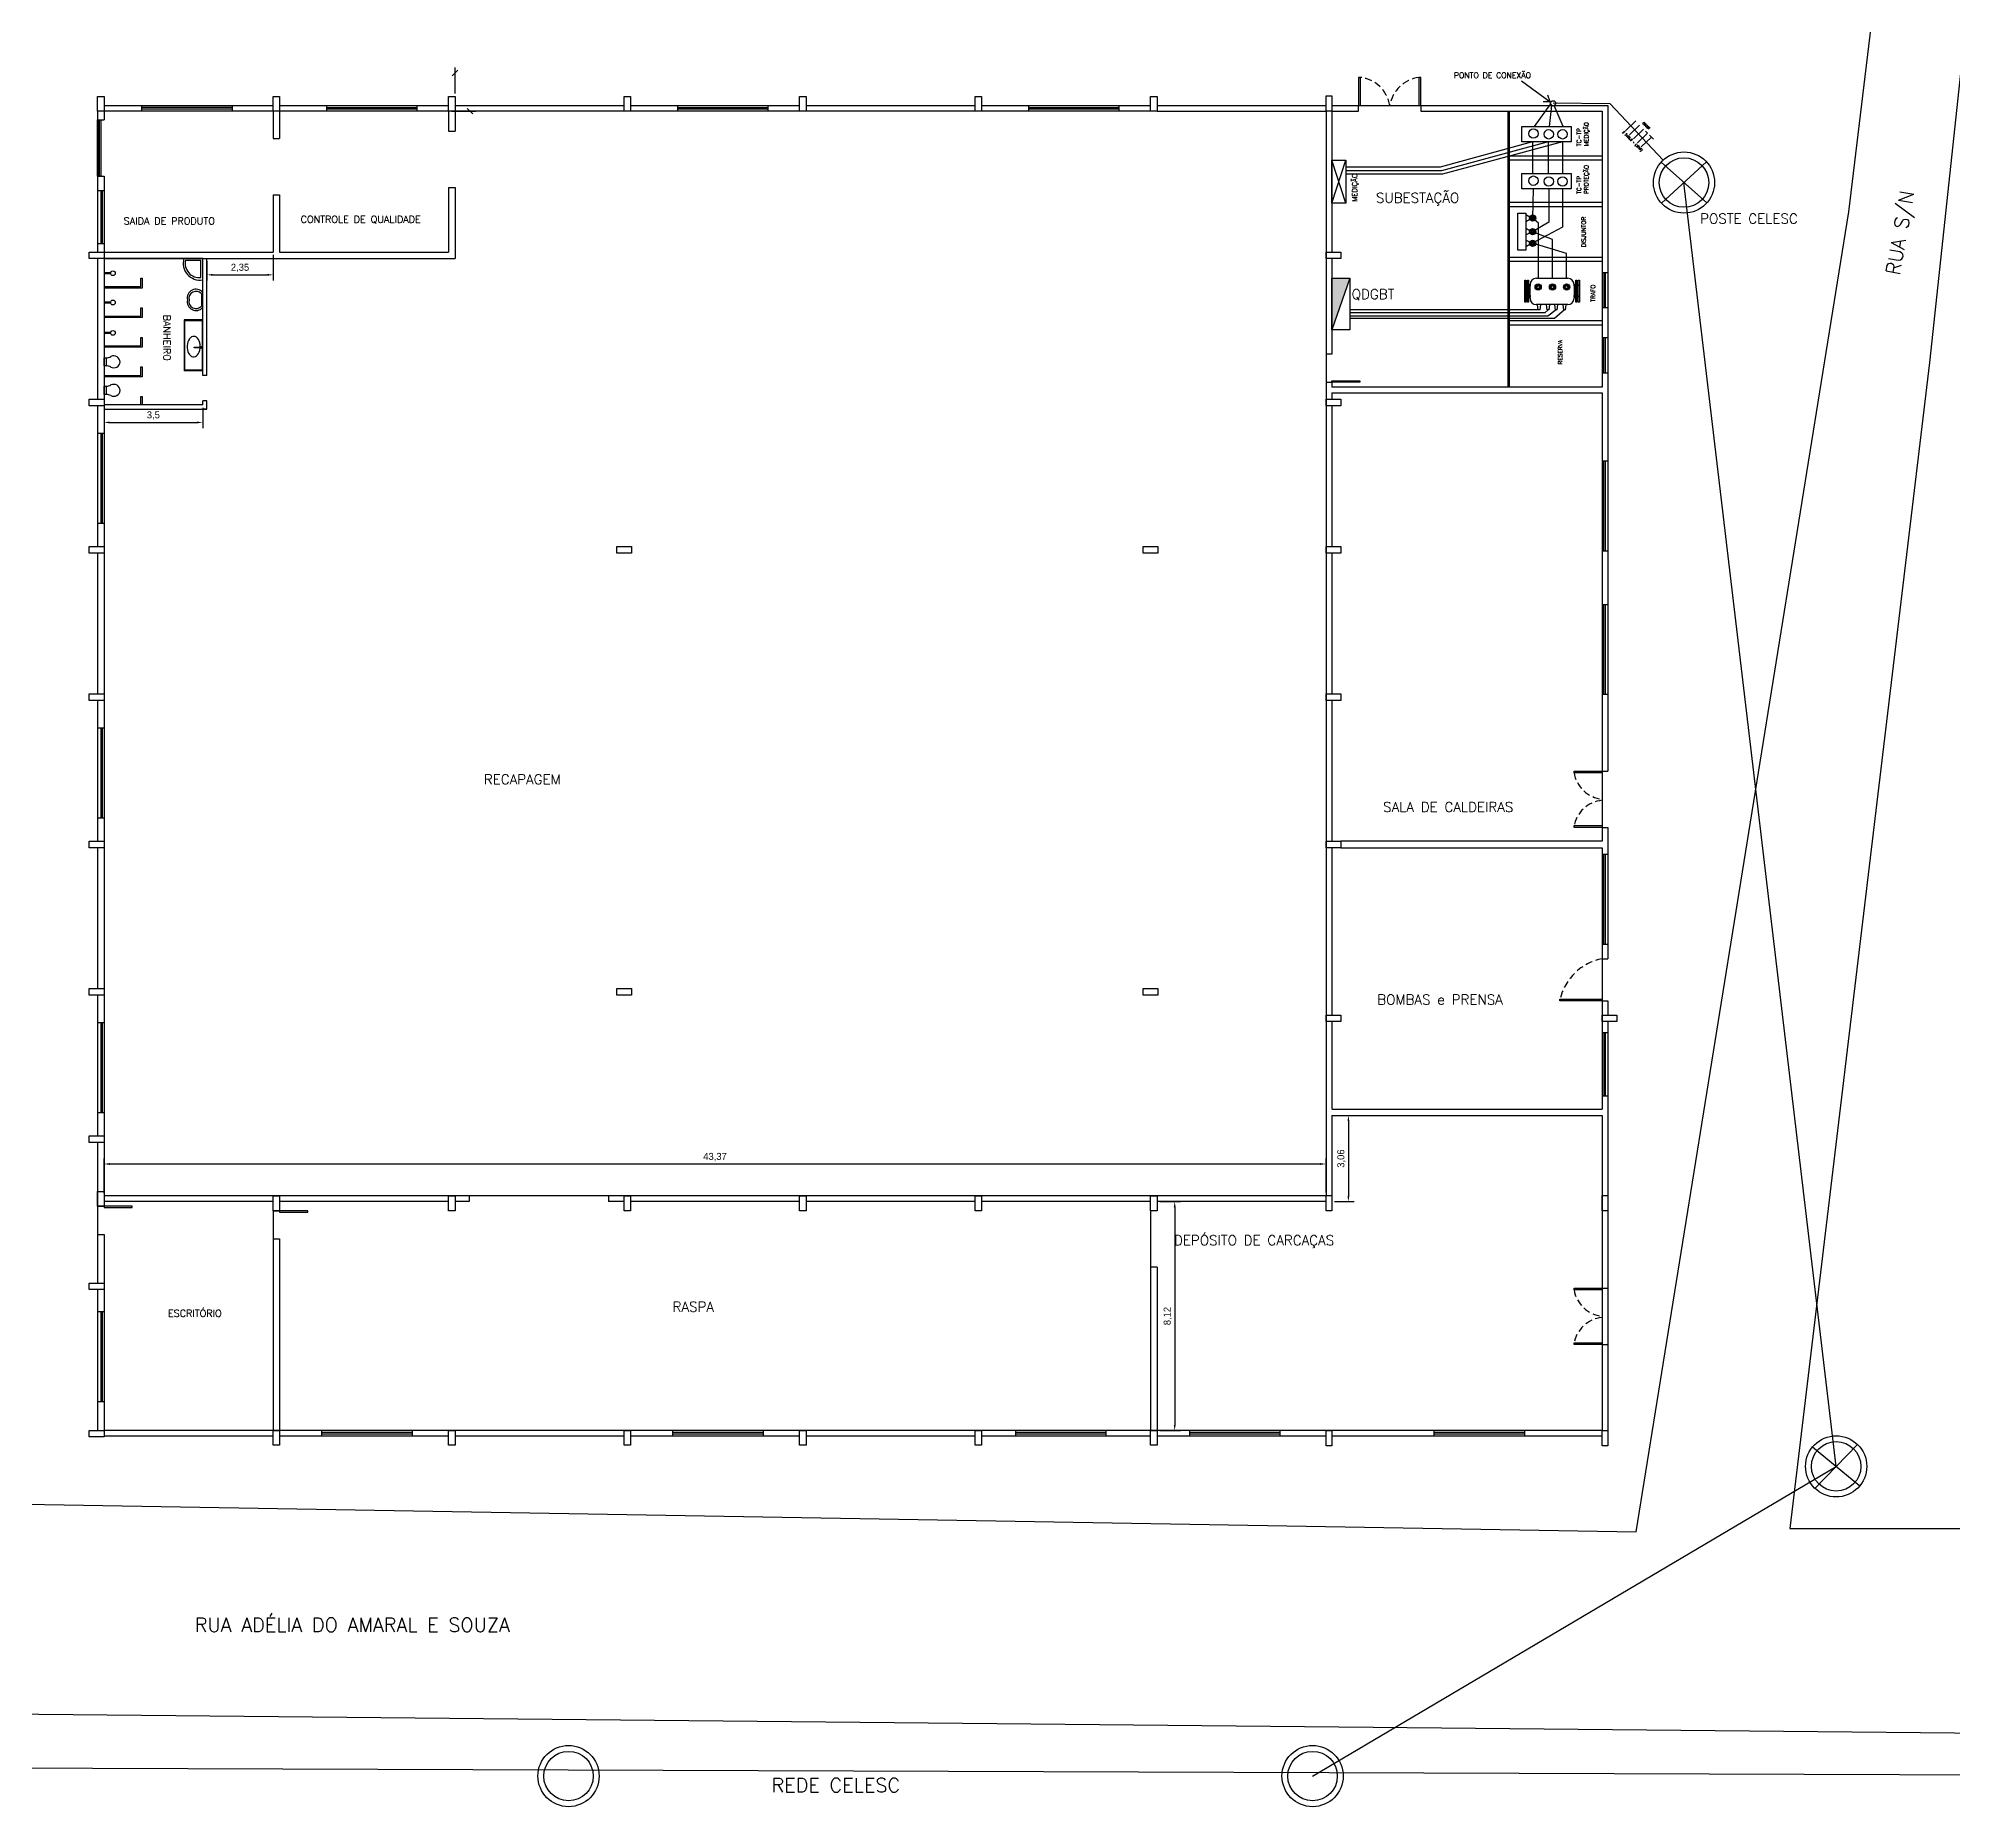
# Model space of a CAD drawing. Extents: x 196 to 641, y -49 to 322.
# Drawn here: x 269.6 to 337.6, y 218.6 to 281.4 of the extents above; entities that cross this region are included whole.
import ezdxf

# ---------------------------------------------------------------- set-up
doc = ezdxf.new("R2010")
doc.units = 0
doc.header["$MEASUREMENT"] = 0
doc.linetypes.add('DASHED2', pattern=[0.375, 0.25, -0.125])
for name, color, linetype in [('_ARQ', 5, 'Continuous'), ('_ARQ-TEXTO', 4, 'Continuous'), ('_COTAS', 4, 'Continuous'), ('_ELT-PONTO', 2, 'Continuous'), ('_ELT-PONTO-TEXTO', 4, 'Continuous'), ('_ELT_ELETRODUTOS', 6, 'Continuous'), ('ELET_FIAÇÃO', 1, 'Continuous')]:
    doc.layers.add(name, color=color, linetype=linetype)
doc.styles.add('textstyle3', font='romans')
doc.styles.add('textstyle4', font='arial.ttf')
doc.styles.add('textstyle6', font='Standard')
doc.dimstyles.new('QCADDimStyle', dxfattribs={"dimscale": 0, "dimtxt": 0.25, "dimasz": 0.2, "dimexe": 0.2, "dimexo": 0.1, "dimgap": 0.1, "dimtad": 1, "dimtxsty": 'Standard', "dimcen": 2.5, "dimadec": 1, "dimazin": 3, "dimtfac": 1, "dimtmove": 2, "dimatfit": 3, "dimarcsym": 0})

# ---------------------------------------------------------------- blocks, each defined once
blk = doc.blocks.new('_OBLIQUE')
at = {"color": 0, "linetype": 'ByBlock'}
blk.add_line((-0.5, -0.5), (0.5, 0.5), dxfattribs=at)
blk = doc.blocks.new('*D114')
at = {"layer": '_COTAS', "color": 0, "linetype": 'Continuous', "lineweight": -2, "transparency": 16777216}
for p, q in [((315.574, 243.144), (316.266, 243.144)), ((316.066, 242.944), (316.066, 240.287)), ((315.574, 240.087), (316.266, 240.087))]:
    blk.add_line(p, q, dxfattribs=at)
at = {"layer": '_COTAS', "color": 0, "linetype": 'Continuous', "transparency": 16777216}
for points in [[(316.033, 242.944), (316.099, 242.944), (316.066, 243.144)], [(316.033, 240.287), (316.099, 240.287), (316.066, 240.087)]]:
    blk.add_solid(points, dxfattribs=at)
at = {"layer": 'DEFPOINTS', "color": 0, "linetype": 'Continuous', "transparency": 16777216}
for p in [(315.474, 243.144), (315.474, 240.087), (316.066, 240.087)]:
    blk.add_point(p, dxfattribs=at)
at = {"layer": '_COTAS', "color": 0, "linetype": 'Continuous', "transparency": 16777216, "insert": (315.82, 241.615), "char_height": 0.25, "attachment_point": 5, "rotation": 90}
blk.add_mtext('3,06', dxfattribs=at)
blk = doc.blocks.new('*D115')
at = {"layer": '_COTAS', "color": 0, "linetype": 'Continuous', "lineweight": -2, "transparency": 16777216}
for p, q in [((309.374, 240.087), (310.101, 240.087)), ((309.901, 239.887), (309.901, 232.162)), ((309.374, 231.962), (310.101, 231.962))]:
    blk.add_line(p, q, dxfattribs=at)
at = {"layer": '_COTAS', "color": 0, "linetype": 'Continuous', "transparency": 16777216}
for points in [[(309.867, 239.887), (309.934, 239.887), (309.901, 240.087)], [(309.867, 232.162), (309.934, 232.162), (309.901, 231.962)]]:
    blk.add_solid(points, dxfattribs=at)
at = {"layer": 'DEFPOINTS', "color": 0, "linetype": 'Continuous', "transparency": 16777216}
for p in [(309.274, 240.087), (309.274, 231.962), (309.901, 231.962)]:
    blk.add_point(p, dxfattribs=at)
at = {"layer": '_COTAS', "color": 0, "linetype": 'Continuous', "transparency": 16777216, "insert": (309.655, 236.025), "char_height": 0.25, "attachment_point": 5, "rotation": 90}
blk.add_mtext('8,12', dxfattribs=at)
blk = doc.blocks.new('*D118')
at = {"layer": '_COTAS', "color": 0, "linetype": 'Continuous', "lineweight": -2, "transparency": 16777216}
for p, q in [((271.899, 240.387), (271.899, 241.623)), ((272.099, 241.423), (315.071, 241.423)), ((315.271, 240.41), (315.271, 241.623))]:
    blk.add_line(p, q, dxfattribs=at)
at = {"layer": '_COTAS', "color": 0, "linetype": 'Continuous', "transparency": 16777216}
for points in [[(272.099, 241.457), (272.099, 241.39), (271.899, 241.423)], [(315.071, 241.457), (315.071, 241.39), (315.271, 241.423)]]:
    blk.add_solid(points, dxfattribs=at)
at = {"layer": 'DEFPOINTS', "color": 0, "linetype": 'Continuous', "transparency": 16777216}
for p in [(315.271, 241.423), (271.899, 240.287), (315.271, 240.31)]:
    blk.add_point(p, dxfattribs=at)
at = {"layer": '_COTAS', "color": 0, "linetype": 'Continuous', "transparency": 16777216, "insert": (293.585, 241.669), "char_height": 0.25, "attachment_point": 5}
blk.add_mtext('43,37', dxfattribs=at)
blk = doc.blocks.new('*D122')
at = {"layer": '_COTAS', "color": 0, "linetype": 'Continuous', "lineweight": -2, "transparency": 16777216}
for p, q in [((271.899, 268.117), (271.899, 267.547)), ((275.399, 268.267), (275.399, 267.547)), ((272.099, 267.747), (275.199, 267.747))]:
    blk.add_line(p, q, dxfattribs=at)
at = {"layer": '_COTAS', "color": 0, "linetype": 'Continuous', "transparency": 16777216}
for points in [[(272.099, 267.78), (272.099, 267.713), (271.899, 267.747)], [(275.199, 267.78), (275.199, 267.713), (275.399, 267.747)]]:
    blk.add_solid(points, dxfattribs=at)
at = {"layer": 'DEFPOINTS', "color": 0, "linetype": 'Continuous', "transparency": 16777216}
for p in [(271.899, 268.217), (275.399, 268.367), (275.399, 267.747)]:
    blk.add_point(p, dxfattribs=at)
at = {"layer": '_COTAS', "color": 0, "linetype": 'Continuous', "transparency": 16777216, "insert": (273.649, 267.992), "char_height": 0.25, "attachment_point": 5}
blk.add_mtext('3,5', dxfattribs=at)
blk = doc.blocks.new('*D124')
at = {"layer": '_COTAS', "color": 0, "linetype": 'Continuous', "lineweight": -2, "transparency": 16777216}
for p, q in [((275.549, 273.467), (275.549, 272.786)), ((277.899, 273.696), (277.899, 272.786)), ((275.749, 272.986), (277.699, 272.986))]:
    blk.add_line(p, q, dxfattribs=at)
at = {"layer": '_COTAS', "color": 0, "linetype": 'Continuous', "transparency": 16777216}
for points in [[(275.749, 273.02), (275.749, 272.953), (275.549, 272.986)], [(277.699, 273.02), (277.699, 272.953), (277.899, 272.986)]]:
    blk.add_solid(points, dxfattribs=at)
at = {"layer": 'DEFPOINTS', "color": 0, "linetype": 'Continuous', "transparency": 16777216}
for p in [(275.549, 273.567), (277.899, 273.796), (277.899, 272.986)]:
    blk.add_point(p, dxfattribs=at)
at = {"layer": '_COTAS', "color": 0, "linetype": 'Continuous', "transparency": 16777216, "insert": (276.724, 273.232), "char_height": 0.25, "attachment_point": 5}
blk.add_mtext('2,35', dxfattribs=at)
blk = doc.blocks.new('FIACAO_LAMP_ELETRO_3FNT')
at = {"layer": 'ELET_FIAÇÃO', "color": 4, "linetype": 'Continuous'}
for p, q in [((0, -0.25), (0, 0.25)), ((0.2, -0.25), (0.2, 0.25)), ((0.4, -0.25), (0.4, 0.25)), ((0.6, 0.25), (0.5, 0.25)), ((0.6, 0.25), (0.6, -0.25)), ((0.7, 0.25), (0.9, 0.25)), ((0.8, 0.25), (0.8, -0.25))]:
    blk.add_line(p, q, dxfattribs=at)
at = {"layer": 'ELET_FIAÇÃO', "color": 4, "linetype": 'Continuous', "style": 'textstyle4'}
for tag, p in [('C', (0.224, 0.36)), ('B', (-0.043, -0.37))]:
    blk.add_attdef(tag, p, '', height=0.08, dxfattribs=at)

msp = doc.modelspace()

# ---------------------------------------------------------------- hatches: boundary and pattern name
at = {"layer": '_ARQ', "transparency": 33554687}
h = msp.add_hatch(dxfattribs=at)
h.set_pattern_fill('ANSI31', color=256, style=0, pattern_type=0)
h.set_pattern_definition([(45, (52.48076, 144.82692), (-0.08838835, 0.08838835), [])])
h.paths.add_polyline_path([(321.783, 278.796), (321.731, 278.796), (321.731, 268.996), (321.783, 268.996)], flags=0)
at = {"layer": '_ELT-PONTO', "linetype": 'Continuous', "transparency": 33554687}
h = msp.add_hatch(color=256, dxfattribs=at)
edge = h.paths.add_edge_path(flags=0)
edge.add_arc((322.606, 275.002), 0.111, 180, 360)
edge.add_arc((322.606, 275.002), 0.111, 0, 180)
edge = h.paths.add_edge_path(flags=0)
edge.add_arc((322.606, 275.002), 0.0492, 180, 360, ccw=False)
edge.add_arc((322.606, 275.002), 0.0492, 0, 180, ccw=False)
h = msp.add_hatch(color=256, dxfattribs=at)
edge = h.paths.add_edge_path(flags=0)
edge.add_arc((322.606, 274.518), 0.111, 180, 360)
edge.add_arc((322.606, 274.518), 0.111, 0, 180)
edge = h.paths.add_edge_path(flags=0)
edge.add_arc((322.606, 274.518), 0.0492, 180, 360, ccw=False)
edge.add_arc((322.606, 274.518), 0.0492, 0, 180, ccw=False)
h = msp.add_hatch(color=256, dxfattribs=at)
edge = h.paths.add_edge_path(flags=0)
edge.add_arc((322.606, 274.105), 0.111, 180, 360)
edge.add_arc((322.606, 274.105), 0.111, 0, 180)
edge = h.paths.add_edge_path(flags=0)
edge.add_arc((322.606, 274.105), 0.0492, 180, 360, ccw=False)
edge.add_arc((322.606, 274.105), 0.0492, 0, 180, ccw=False)
msp.add_hatch(color=256, dxfattribs=at).paths.add_polyline_path([(315.474, 271.029), (316.111, 272.869), (315.474, 272.869)], flags=0)
h = msp.add_hatch(color=256, dxfattribs=at)
edge = h.paths.add_edge_path(flags=0)
edge.add_arc((322.802, 272.553), 0.111, 0, 180)
edge.add_arc((322.802, 272.553), 0.111, 180, 360)
edge = h.paths.add_edge_path(flags=0)
edge.add_arc((322.802, 272.553), 0.0492, 0, 180, ccw=False)
edge.add_arc((322.802, 272.553), 0.0492, 180, 360, ccw=False)
h = msp.add_hatch(color=256, dxfattribs=at)
edge = h.paths.add_edge_path(flags=0)
edge.add_arc((323.309, 272.553), 0.111, 270, 450)
edge.add_arc((323.309, 272.553), 0.111, 90, 270)
edge = h.paths.add_edge_path(flags=0)
edge.add_arc((323.309, 272.553), 0.0492, -90, 90, ccw=False)
edge.add_arc((323.309, 272.553), 0.0492, 90, 270, ccw=False)
h = msp.add_hatch(color=256, dxfattribs=at)
edge = h.paths.add_edge_path(flags=0)
edge.add_arc((323.811, 272.553), 0.111, 0, 180)
edge.add_arc((323.811, 272.553), 0.111, 180, 360)
edge = h.paths.add_edge_path(flags=0)
edge.add_arc((323.811, 272.553), 0.0492, 0, 180, ccw=False)
edge.add_arc((323.811, 272.553), 0.0492, 180, 360, ccw=False)

# ---------------------------------------------------------------- linework, layer by layer
at = {"layer": '_ARQ', "linetype": 'Continuous'}
for p, q in [((284.357, 279.42), (284.357, 280.349)), ((309.045, 278.796), (271.899, 278.796)), ((271.899, 278.796), (271.899, 278.49)), ((277.899, 278.796), (277.899, 277.823)), ((278.128, 278.796), (278.128, 277.823)), ((284.128, 278.796), (284.128, 278.09)), ((284.228, 278.796), (285.091, 278.796)), ((284.357, 278.796), (284.357, 278.09)), ((316.429, 278.994), (318.639, 278.994)), ((316.429, 278.796), (316.429, 278.994)), ((318.639, 278.994), (318.639, 278.796)), ((271.67, 278.49), (271.899, 278.49)), ((271.709, 276.49), (271.709, 278.49)), ((271.735, 276.49), (271.735, 278.49)), ((284.128, 278.09), (284.357, 278.09)), ((277.899, 277.823), (278.128, 277.823)), ((271.67, 276.49), (271.899, 276.49)), ((271.899, 276.49), (271.899, 239.926)), ((284.128, 276.09), (284.128, 273.796)), ((284.128, 276.09), (284.357, 276.09)), ((284.357, 276.09), (284.357, 273.567)), ((277.899, 275.823), (277.899, 273.796)), ((277.899, 275.823), (278.128, 275.823)), ((278.128, 275.823), (278.128, 273.796)), ((271.899, 273.796), (277.899, 273.796)), ((271.899, 273.567), (284.357, 273.567)), ((274.787, 273.51), (275.339, 273.51)), ((275.339, 272.888), (275.339, 273.51)), ((275.549, 273.467), (275.549, 272.874)), ((278.128, 273.796), (284.128, 273.796)), ((315.474, 273.567), (315.474, 270.175)), ((275.354, 272.313), (275.354, 271.875)), ((275.099, 270.421), (275.296, 270.421)), ((275.099, 270.399), (275.099, 270.421)), ((275.295, 270.399), (275.099, 270.399)), ((275.31, 270.409), (275.294, 270.409)), ((275.31, 270.408), (275.294, 270.408)), ((275.31, 270.407), (275.294, 270.407)), ((275.304, 270.433), (275.315, 270.422)), ((275.304, 270.383), (275.315, 270.395)), ((275.305, 270.434), (275.316, 270.422)), ((275.305, 270.382), (275.316, 270.394)), ((275.306, 270.435), (275.317, 270.423)), ((275.306, 270.381), (275.317, 270.393)), ((275.329, 270.429), (275.329, 270.444)), ((275.329, 270.372), (275.329, 270.387)), ((275.33, 270.429), (275.33, 270.444)), ((275.33, 270.372), (275.33, 270.387)), ((275.332, 270.429), (275.332, 270.444)), ((275.332, 270.372), (275.332, 270.387)), ((275.344, 270.423), (275.355, 270.434)), ((275.344, 270.393), (275.355, 270.381)), ((275.345, 270.422), (275.356, 270.433)), ((275.345, 270.393), (275.356, 270.382)), ((275.346, 270.421), (275.357, 270.433)), ((275.346, 270.395), (275.357, 270.383)), ((275.351, 270.409), (275.367, 270.409)), ((275.351, 270.408), (275.367, 270.408)), ((275.351, 270.407), (275.367, 270.407)), ((315.474, 270.175), (315.274, 270.175)), ((275.399, 268.367), (275.399, 268.509)), ((275.549, 268.217), (275.549, 268.509)), ((325.074, 255.373), (325.074, 253.373)), ((325.074, 252.65), (325.074, 248.709)), ((325.074, 248.709), (325.074, 247.269)), ((325.074, 248.709), (325.274, 248.709)), ((325.074, 247.209), (325.274, 247.209)), ((315.474, 246.48), (315.474, 243.395)), ((315.474, 243.144), (315.474, 240.31)), ((284.856, 240.287), (284.856, 240.087)), ((289.809, 240.287), (289.809, 240.087)), ((271.67, 239.926), (271.899, 239.926)), ((277.899, 239.762), (277.899, 231.962)), ((277.899, 239.762), (278.128, 239.762)), ((309.045, 239.762), (309.045, 231.962)), ((271.67, 238.926), (271.899, 238.926)), ((271.899, 238.926), (271.899, 231.962)), ((277.899, 238.762), (278.128, 238.762)), ((278.128, 238.762), (278.128, 231.962)), ((309.274, 237.762), (309.045, 237.762)), ((309.274, 237.762), (309.274, 231.962)), ((325.074, 236.988), (325.074, 235.048))]:
    msp.add_line(p, q, dxfattribs=at)
at = {"layer": '_ARQ'}
for p, q in [((271.67, 278.796), (271.67, 273.796)), ((271.899, 278.996), (277.899, 278.996)), ((273.242, 278.796), (273.242, 278.999)), ((273.242, 278.934), (276.439, 278.934)), ((273.242, 278.88), (276.439, 278.88)), ((276.442, 278.999), (276.442, 278.796)), ((278.128, 278.996), (284.128, 278.996)), ((279.801, 278.793), (279.801, 278.996)), ((279.801, 278.931), (282.998, 278.931)), ((279.801, 278.878), (282.998, 278.878)), ((283.001, 278.996), (283.001, 278.793)), ((284.357, 278.996), (290.357, 278.996)), ((290.586, 278.996), (296.586, 278.996)), ((292.259, 278.793), (292.259, 278.996)), ((292.259, 278.931), (295.457, 278.931)), ((292.259, 278.878), (295.457, 278.878)), ((295.459, 278.996), (295.459, 278.793)), ((296.816, 278.996), (302.816, 278.996)), ((303.045, 278.996), (309.045, 278.996)), ((304.718, 278.793), (304.718, 278.996)), ((304.718, 278.931), (307.915, 278.931)), ((304.718, 278.878), (307.915, 278.878)), ((307.918, 278.996), (307.918, 278.793)), ((309.274, 278.996), (315.271, 278.996)), ((309.274, 278.796), (315.274, 278.796)), ((315.274, 278.796), (315.274, 240.31)), ((315.474, 278.996), (325.274, 278.996)), ((315.474, 278.796), (315.474, 273.796)), ((315.474, 278.796), (316.429, 278.796)), ((318.639, 278.796), (325.074, 278.796)), ((321.731, 268.996), (321.731, 278.796)), ((321.783, 268.996), (321.783, 278.796)), ((325.074, 278.796), (325.074, 268.996)), ((325.274, 278.996), (325.274, 255.373)), ((321.783, 277.216), (325.074, 277.216)), ((321.783, 277.066), (325.074, 277.066)), ((327.166, 276.984), (328.788, 275.539)), ((328.776, 276.998), (327.178, 275.526)), ((333.379, 230.689), (327.977, 276.262)), ((271.696, 275.982), (271.899, 275.982)), ((271.781, 275.982), (271.781, 274.091)), ((271.834, 275.982), (271.834, 274.091)), ((321.783, 275.566), (325.074, 275.566)), ((321.783, 275.416), (325.074, 275.416)), ((271.899, 274.089), (271.696, 274.089)), ((271.67, 273.567), (271.67, 268.567)), ((271.899, 273.567), (271.899, 265.217)), ((275.399, 273.567), (271.899, 273.567)), ((275.399, 269.409), (275.399, 273.567)), ((275.549, 269.409), (275.549, 273.567)), ((321.783, 273.616), (325.074, 273.616)), ((321.783, 273.466), (325.074, 273.466)), ((271.899, 273.067), (272.129, 273.067)), ((272.129, 273.017), (271.905, 273.017)), ((272.129, 273.067), (272.129, 273.017)), ((273.199, 272.567), (273.199, 272.867)), ((273.199, 272.867), (273.249, 272.867)), ((273.249, 272.867), (273.249, 272.517)), ((325.074, 273.071), (325.277, 273.071)), ((325.139, 271.821), (325.139, 273.071)), ((325.192, 271.821), (325.192, 273.071)), ((271.899, 272.567), (273.199, 272.567)), ((273.249, 272.517), (271.899, 272.517)), ((271.899, 272.029), (272.129, 272.029)), ((272.129, 271.979), (271.905, 271.979)), ((272.129, 272.029), (272.129, 271.979)), ((271.899, 271.517), (273.199, 271.517)), ((273.249, 271.467), (271.899, 271.467)), ((273.199, 271.817), (273.249, 271.817)), ((273.199, 271.517), (273.199, 271.817)), ((273.249, 271.817), (273.249, 271.467)), ((274.738, 271.392), (274.738, 269.575)), ((275.399, 271.392), (274.738, 271.392)), ((321.783, 271.366), (325.074, 271.366)), ((325.074, 271.821), (325.277, 271.821)), ((271.899, 270.949), (272.129, 270.949)), ((272.129, 270.899), (271.905, 270.899)), ((272.129, 270.949), (272.129, 270.899)), ((273.199, 270.767), (273.249, 270.767)), ((273.199, 270.467), (273.199, 270.767)), ((273.249, 270.767), (273.249, 270.417)), ((321.783, 271.216), (325.074, 271.216)), ((325.071, 270.76), (325.274, 270.76)), ((325.136, 269.509), (325.136, 270.76)), ((325.189, 269.509), (325.189, 270.76)), ((271.899, 270.467), (273.199, 270.467)), ((273.249, 270.417), (271.899, 270.417)), ((271.899, 269.417), (273.199, 269.417)), ((273.249, 269.367), (271.899, 269.367)), ((273.199, 269.417), (273.199, 269.717)), ((273.199, 269.717), (273.249, 269.717)), ((273.249, 269.717), (273.249, 269.367)), ((275.399, 269.575), (274.738, 269.575)), ((275.549, 269.409), (275.399, 269.409)), ((325.071, 269.509), (325.274, 269.509)), ((273.199, 268.667), (273.249, 268.667)), ((273.199, 268.367), (273.199, 268.667)), ((273.249, 268.667), (273.249, 268.367)), ((315.274, 269.175), (315.474, 269.175)), ((315.474, 269.175), (315.474, 268.996)), ((325.074, 268.996), (315.474, 268.996)), ((315.474, 268.796), (325.074, 268.796)), ((315.474, 268.796), (315.474, 268.567)), ((325.074, 268.796), (325.074, 255.373)), ((271.67, 268.337), (271.67, 263.337)), ((275.399, 268.367), (271.899, 268.367)), ((271.899, 268.217), (275.549, 268.217)), ((275.549, 268.509), (275.399, 268.509)), ((275.549, 268.217), (275.399, 268.217)), ((315.474, 268.337), (315.474, 263.337)), ((271.696, 267.361), (271.899, 267.361)), ((271.781, 267.361), (271.781, 264.164)), ((271.834, 267.361), (271.834, 264.164)), ((325.074, 266.378), (325.274, 266.378)), ((325.136, 263.178), (325.136, 266.376)), ((325.189, 263.178), (325.189, 266.376)), ((271.899, 264.161), (271.696, 264.161)), ((271.67, 263.108), (271.67, 258.108)), ((315.474, 263.108), (315.474, 258.108)), ((325.274, 263.178), (325.074, 263.178)), ((325.074, 261.289), (325.274, 261.289)), ((325.136, 258.089), (325.136, 261.286)), ((325.189, 258.089), (325.189, 261.286)), ((271.67, 257.879), (271.67, 252.879)), ((315.474, 257.879), (315.474, 252.879)), ((325.274, 258.089), (325.074, 258.089)), ((271.696, 256.902), (271.899, 256.902)), ((271.781, 256.902), (271.781, 253.705)), ((271.834, 256.902), (271.834, 253.705)), ((325.074, 255.373), (325.274, 255.373)), ((271.899, 253.702), (271.696, 253.702)), ((325.074, 253.373), (325.274, 253.373)), ((325.074, 253.373), (325.074, 252.879)), ((325.274, 253.373), (325.274, 248.709)), ((271.67, 252.65), (271.67, 247.65)), ((315.474, 252.65), (315.474, 246.709)), ((325.074, 252.879), (315.798, 252.879)), ((315.798, 252.65), (325.074, 252.65)), ((325.071, 252.419), (325.274, 252.419)), ((325.136, 249.219), (325.136, 252.416)), ((325.189, 249.219), (325.189, 252.416)), ((325.274, 249.219), (325.071, 249.219)), ((271.67, 247.421), (271.67, 242.421)), ((325.074, 247.209), (325.074, 243.367)), ((325.274, 247.209), (325.274, 246.709)), ((271.696, 246.444), (271.899, 246.444)), ((271.781, 246.444), (271.781, 243.247)), ((271.834, 246.444), (271.834, 243.247)), ((325.274, 246.48), (325.274, 231.762)), ((325.074, 246.088), (325.277, 246.088)), ((325.139, 243.834), (325.139, 246.085)), ((325.192, 243.834), (325.192, 246.085)), ((325.277, 243.834), (325.074, 243.834)), ((271.899, 243.244), (271.696, 243.244)), ((315.474, 243.367), (325.074, 243.367)), ((315.474, 243.144), (325.074, 243.144)), ((325.074, 243.144), (325.074, 231.962)), ((271.67, 242.191), (271.67, 237.191)), ((315.271, 240.287), (271.899, 240.287)), ((277.899, 240.087), (271.899, 240.087)), ((284.128, 240.087), (278.128, 240.087)), ((284.856, 240.087), (284.357, 240.087)), ((290.357, 240.087), (289.809, 240.087)), ((296.586, 240.087), (290.586, 240.087)), ((302.816, 240.087), (296.816, 240.087)), ((309.045, 240.087), (303.045, 240.087)), ((315.274, 240.087), (309.274, 240.087)), ((271.67, 236.962), (271.67, 231.962)), ((325.074, 237.018), (325.274, 237.018)), ((271.696, 236.183), (271.899, 236.183)), ((271.781, 236.183), (271.781, 232.986)), ((271.834, 236.183), (271.834, 232.986)), ((325.074, 235.018), (325.274, 235.018)), ((271.899, 232.983), (271.696, 232.983)), ((325.074, 231.962), (271.899, 231.962)), ((279.634, 231.762), (279.634, 231.965)), ((279.634, 231.9), (282.831, 231.9)), ((279.634, 231.847), (282.831, 231.847)), ((282.834, 231.965), (282.834, 231.762)), ((292.092, 231.762), (292.092, 231.965)), ((292.092, 231.9), (295.29, 231.9)), ((292.092, 231.847), (295.29, 231.847)), ((295.292, 231.965), (295.292, 231.762)), ((304.257, 231.762), (304.257, 231.965)), ((304.257, 231.9), (307.454, 231.9)), ((304.257, 231.847), (307.454, 231.847)), ((307.457, 231.965), (307.457, 231.762)), ((310.438, 231.762), (310.438, 231.965)), ((310.438, 231.9), (313.635, 231.9)), ((310.438, 231.847), (313.635, 231.847)), ((313.638, 231.965), (313.638, 231.762)), ((319.115, 231.762), (319.115, 231.965)), ((319.115, 231.9), (322.312, 231.9)), ((319.115, 231.847), (322.312, 231.847)), ((322.315, 231.965), (322.315, 231.762)), ((277.899, 231.762), (271.899, 231.762)), ((284.128, 231.762), (278.128, 231.762)), ((290.357, 231.762), (284.357, 231.762)), ((296.586, 231.762), (290.586, 231.762)), ((302.816, 231.762), (296.816, 231.762)), ((309.045, 231.762), (303.045, 231.762)), ((315.271, 231.762), (309.274, 231.762)), ((325.071, 231.762), (315.474, 231.762)), ((332.542, 231.381), (334.216, 229.997)), ((334.133, 231.471), (332.625, 229.907)), ((314.794, 219.695), (333.379, 230.689)), ((226.878, 220.136), (351.714, 219.695))]:
    msp.add_line(p, q, dxfattribs=at)
for points in [[(201.579, 317.866), (225.606, 321.978), (258.235, 320.201), (265.428, 317.805), (324.369, 316.509), (335.365, 311.564), (338.664, 300.355), (338.886, 290.314), (336.687, 269.874), (331.738, 228.489), (362.579, 228.489), (387.495, 225.993), (399.182, 256.44)], [(201.579, 230.511), (326.276, 228.371), (333.828, 275.218), (335.715, 290.82), (333.313, 306.079), (330.397, 310.365), (322.162, 313.451), (310.324, 313.451), (263.832, 313.451), (257.65, 316.473), (228.89, 318.627), (201.579, 313.501)], [(387.368, 220.739), (201.579, 222.541)]]:
    msp.add_lwpolyline(points, dxfattribs=at)
at = {"layer": '_ARQ', "linetype": 'Continuous'}
for points in [[(316.429, 278.994), (316.499, 278.994), (316.499, 279.994), (316.429, 279.994)], [(318.569, 278.994), (318.639, 278.994), (318.639, 279.994), (318.569, 279.994)], [(315.474, 278.796), (315.271, 278.796), (315.271, 279.344), (315.474, 279.344)], [(271.67, 278.49), (271.784, 278.49), (271.784, 276.49), (271.67, 276.49)], [(274.769, 271.36), (275.378, 271.36), (275.378, 269.606), (274.769, 269.606)], [(325.074, 255.313), (324.074, 255.313), (324.074, 255.373), (325.074, 255.373)], [(325.074, 253.373), (324.074, 253.373), (324.074, 253.433), (325.074, 253.433)], [(325.074, 247.209), (323.574, 247.209), (323.574, 247.269), (325.074, 247.269)], [(315.474, 239.762), (315.271, 239.762), (315.271, 240.31), (315.474, 240.31)], [(325.274, 239.762), (325.071, 239.762), (325.071, 240.31), (325.274, 240.31)], [(272.899, 239.926), (271.899, 239.926), (271.899, 239.876), (272.899, 239.876)], [(279.128, 239.762), (278.128, 239.762), (278.128, 239.712), (279.128, 239.712)], [(325.074, 236.958), (324.074, 236.958), (324.074, 237.018), (325.074, 237.018)], [(325.074, 235.018), (324.074, 235.018), (324.074, 235.078), (325.074, 235.078)], [(315.474, 231.414), (315.271, 231.414), (315.271, 231.962), (315.474, 231.962)], [(325.274, 231.414), (325.071, 231.414), (325.071, 231.962), (325.274, 231.962)]]:
    msp.add_lwpolyline(points, close=True, dxfattribs=at)
at = {"layer": '_ARQ'}
for points in [[(271.899, 279.32), (271.899, 278.796), (271.67, 278.796), (271.67, 279.32)], [(278.128, 279.32), (278.128, 278.796), (277.899, 278.796), (277.899, 279.32)], [(284.357, 279.32), (284.357, 278.796), (284.128, 278.796), (284.128, 279.32)], [(290.586, 279.32), (290.586, 278.796), (290.357, 278.796), (290.357, 279.32)], [(296.816, 279.32), (296.816, 278.796), (296.586, 278.796), (296.586, 279.32)], [(303.045, 279.32), (303.045, 278.796), (302.816, 278.796), (302.816, 279.32)], [(309.274, 279.32), (309.274, 278.796), (309.045, 278.796), (309.045, 279.32)], [(271.374, 273.796), (271.899, 273.796), (271.899, 273.567), (271.374, 273.567)], [(315.274, 273.796), (315.798, 273.796), (315.798, 273.567), (315.274, 273.567)], [(271.972, 270.046), (271.972, 269.751), (271.899, 269.751), (271.899, 270.046)], [(315.474, 269.175), (315.474, 269.225), (316.474, 269.225), (316.474, 269.175)], [(271.374, 268.567), (271.899, 268.567), (271.899, 268.337), (271.374, 268.337)], [(271.972, 269.035), (271.972, 268.74), (271.899, 268.74), (271.899, 269.035)], [(315.274, 268.567), (315.798, 268.567), (315.798, 268.337), (315.274, 268.337)], [(271.374, 263.337), (271.899, 263.337), (271.899, 263.108), (271.374, 263.108)], [(290.095, 263.337), (290.619, 263.337), (290.619, 263.108), (290.095, 263.108)], [(308.783, 263.337), (309.307, 263.337), (309.307, 263.108), (308.783, 263.108)], [(315.274, 263.337), (315.798, 263.337), (315.798, 263.108), (315.274, 263.108)], [(271.374, 258.108), (271.899, 258.108), (271.899, 257.879), (271.374, 257.879)], [(315.274, 258.108), (315.798, 258.108), (315.798, 257.879), (315.274, 257.879)], [(271.374, 252.879), (271.899, 252.879), (271.899, 252.65), (271.374, 252.65)], [(315.274, 252.879), (315.798, 252.879), (315.798, 252.65), (315.274, 252.65)], [(271.374, 247.65), (271.899, 247.65), (271.899, 247.421), (271.374, 247.421)], [(290.095, 247.65), (290.619, 247.65), (290.619, 247.421), (290.095, 247.421)], [(308.783, 247.65), (309.307, 247.65), (309.307, 247.421), (308.783, 247.421)], [(315.274, 246.709), (315.798, 246.709), (315.798, 246.48), (315.274, 246.48)], [(325.074, 246.709), (325.598, 246.709), (325.598, 246.48), (325.074, 246.48)], [(271.374, 242.421), (271.899, 242.421), (271.899, 242.191), (271.374, 242.191)], [(271.899, 240.451), (271.899, 239.926), (271.67, 239.926), (271.67, 240.451)], [(278.128, 240.287), (278.128, 239.762), (277.899, 239.762), (277.899, 240.287)], [(284.357, 240.287), (284.357, 239.762), (284.128, 239.762), (284.128, 240.287)], [(290.586, 240.287), (290.586, 239.762), (290.357, 239.762), (290.357, 240.287)], [(296.816, 240.287), (296.816, 239.762), (296.586, 239.762), (296.586, 240.287)], [(303.045, 240.287), (303.045, 239.762), (302.816, 239.762), (302.816, 240.287)], [(309.274, 240.287), (309.274, 239.762), (309.045, 239.762), (309.045, 240.287)], [(271.374, 237.191), (271.899, 237.191), (271.899, 236.962), (271.374, 236.962)], [(271.374, 231.962), (271.899, 231.962), (271.899, 231.733), (271.374, 231.733)], [(278.128, 231.962), (278.128, 231.438), (277.899, 231.438), (277.899, 231.962)], [(284.357, 231.962), (284.357, 231.438), (284.128, 231.438), (284.128, 231.962)], [(290.586, 231.962), (290.586, 231.438), (290.357, 231.438), (290.357, 231.962)], [(296.816, 231.962), (296.816, 231.438), (296.586, 231.438), (296.586, 231.962)], [(303.045, 231.962), (303.045, 231.438), (302.816, 231.438), (302.816, 231.962)], [(309.274, 231.962), (309.274, 231.438), (309.045, 231.438), (309.045, 231.962)]]:
    msp.add_lwpolyline(points, close=True, dxfattribs=at)
for centre, radius in [((327.977, 276.262), 1.086), ((327.977, 276.262), 0.878), ((272.213, 273.042), 0.0841), ((272.213, 272.004), 0.0841), ((272.213, 270.924), 0.0841), ((333.379, 230.689), 1.086), ((333.379, 230.689), 0.878), ((288.385, 219.695), 1.086), ((288.385, 219.695), 0.878), ((314.794, 219.695), 1.086), ((314.794, 219.695), 0.878)]:
    msp.add_circle(centre, radius, dxfattribs=at)
at = {"layer": '_ARQ', "linetype": 'Continuous'}
for radius in [0.0363, 0.0206]:
    msp.add_circle((275.33, 270.408), radius, dxfattribs=at)
at = {"layer": '_ARQ', "linetype": 'DASHED2'}
for centre, radius, start, end in [((316.346, 278.8), 1.204, 9.37926, 82.7104), ((318.721, 278.798), 1.204, 97.2896, 170.62074), ((325.194, 255.503), 1.136, 189.62126, 263.92168), ((325.187, 253.203), 1.136, 96.07832, 170.37874), ((325.448, 246.819), 1.927, 101.18332, 166.4784), ((325.194, 237.148), 1.136, 189.62126, 263.92168), ((325.187, 234.848), 1.136, 96.07832, 170.37874)]:
    msp.add_arc(centre, radius, start, end, dxfattribs=at)
at = {"layer": '_ARQ', "linetype": 'Continuous'}
for centre, radius, start, end in [((275.303, 273.396), 0.596, 163.33169, 279.25671), ((275.289, 273.4), 0.514, 167.62823, 275.61831)]:
    msp.add_arc(centre, radius, start, end, dxfattribs=at)
at = {"layer": '_ARQ'}
for centre, radius, start, end in [((275.162, 272.165), 0.311, 40.57133, 192.60699), ((275.162, 272.029), 0.311, 167.47539, 319.51106), ((275.162, 272.149), 0.252, 40.57133, 192.60699), ((275.162, 272.039), 0.252, 167.47539, 319.51106), ((271.996, 270.31), 0.265, 264.79741, 302.62202), ((272.24, 269.879), 0.231, 2.75329, 115.84801), ((271.996, 269.486), 0.265, 57.37798, 95.20259), ((272.24, 269.92), 0.233, 244.44736, 352.01292), ((271.996, 269.299), 0.265, 264.79741, 302.62202), ((271.996, 268.475), 0.265, 57.37798, 95.20259), ((272.24, 268.868), 0.231, 2.75329, 115.84801), ((272.24, 268.909), 0.233, 244.44736, 352.01292)]:
    msp.add_arc(centre, radius, start, end, dxfattribs=at)
at = {"layer": '_ARQ', "linetype": 'Continuous'}
msp.add_ellipse((275.081, 270.438), major_axis=(0, -0.364), ratio=0.6369, start_param=1.574969, end_param=7.687357, dxfattribs=at)
at = {"layer": '_ELT-PONTO', "linetype": 'Continuous'}
for p, q in [((315.474, 275.532), (315.975, 277.059)), ((315.975, 275.532), (315.474, 277.059)), ((316.111, 272.869), (315.474, 271.029)), ((322.513, 272.157), (322.513, 272.643)), ((322.738, 272.868), (323.854, 272.868)), ((324.079, 272.643), (324.079, 272.157)), ((323.854, 271.932), (322.738, 271.932)), ((322.804, 271.747), (322.782, 271.919)), ((322.869, 271.747), (322.804, 271.747)), ((322.869, 271.747), (322.894, 271.919)), ((323.123, 271.747), (323.101, 271.919)), ((323.189, 271.747), (323.123, 271.747)), ((323.189, 271.747), (323.213, 271.919)), ((323.374, 271.932), (323.214, 271.932)), ((323.413, 271.747), (323.391, 271.919)), ((323.479, 271.747), (323.413, 271.747)), ((323.479, 271.747), (323.503, 271.919)), ((323.707, 271.747), (323.685, 271.919)), ((323.772, 271.747), (323.707, 271.747)), ((323.772, 271.747), (323.797, 271.919))]:
    msp.add_line(p, q, dxfattribs=at)
for points in [[(322.216, 277.711), (322.216, 278.253), (323.969, 278.253), (323.969, 277.711)], [(315.474, 277.059), (315.975, 277.059), (315.975, 275.532), (315.474, 275.532)], [(322.216, 276.037), (322.216, 276.579), (323.969, 276.579), (323.969, 276.037)], [(322.085, 273.858), (322.085, 275.177), (322.366, 275.177), (322.366, 273.858)], [(322.569, 275.002), (322.366, 275.119), (322.366, 274.884)], [(322.569, 274.518), (322.366, 274.635), (322.366, 274.401)], [(322.569, 274.105), (322.366, 274.222), (322.366, 273.987)], [(315.474, 272.869), (316.111, 272.869), (316.111, 271.029), (315.474, 271.029)], [(322.368, 272.017), (322.33, 272.017), (322.33, 272.793), (322.368, 272.793)], [(322.421, 272.591), (322.367, 272.591), (322.367, 272.643), (322.421, 272.643)], [(322.459, 272.017), (322.421, 272.017), (322.421, 272.793), (322.459, 272.793)], [(322.513, 272.591), (322.459, 272.591), (322.459, 272.643), (322.513, 272.643)], [(324.133, 272.591), (324.079, 272.591), (324.079, 272.643), (324.133, 272.643)], [(324.171, 272.017), (324.133, 272.017), (324.133, 272.793), (324.171, 272.793)], [(324.225, 272.591), (324.171, 272.591), (324.171, 272.643), (324.225, 272.643)], [(324.263, 272.017), (324.225, 272.017), (324.225, 272.793), (324.263, 272.793)], [(322.421, 272.199), (322.367, 272.199), (322.367, 272.251), (322.421, 272.251)], [(322.513, 272.199), (322.459, 272.199), (322.459, 272.251), (322.513, 272.251)], [(324.133, 272.199), (324.079, 272.199), (324.079, 272.251), (324.133, 272.251)], [(324.225, 272.199), (324.171, 272.199), (324.171, 272.251), (324.225, 272.251)]]:
    msp.add_lwpolyline(points, close=True, dxfattribs=at)
for centre, radius in [((322.634, 278.003), 0.167), ((323.176, 277.974), 0.167), ((323.668, 277.974), 0.167), ((322.634, 276.329), 0.167), ((323.176, 276.3), 0.167), ((323.668, 276.3), 0.167), ((322.606, 275.002), 0.111), ((322.606, 275.002), 0.0492), ((322.606, 274.518), 0.111), ((322.606, 274.105), 0.111), ((322.606, 274.518), 0.0492), ((322.606, 274.105), 0.0492), ((322.802, 272.553), 0.111), ((323.309, 272.553), 0.111), ((323.811, 272.553), 0.111), ((322.802, 272.553), 0.0492), ((323.309, 272.553), 0.0492), ((323.811, 272.553), 0.0492)]:
    msp.add_circle(centre, radius, dxfattribs=at)
for centre, start, end in [((322.738, 272.643), 90, 180), ((323.854, 272.643), 0, 90), ((322.738, 272.157), 180, 270), ((323.854, 272.157), 270, 0)]:
    msp.add_arc(centre, 0.225, start, end, dxfattribs=at)
at = {"layer": '_ELT_ELETRODUTOS'}
for p, q in [((323.223, 279.128), (323.147, 279.359)), ((322.596, 277.711), (322.596, 276.579)), ((323.16, 277.711), (323.16, 276.579)), ((323.664, 277.711), (323.664, 276.579))]:
    msp.add_line(p, q, dxfattribs=at)
for points in [[(322.213, 279.873), (323.223, 279.128), (322.981, 279.133)], [(322.674, 278.253), (323.248, 279.053)], [(323.208, 278.253), (323.289, 278.996)], [(327.235, 277.055), (325.358, 279.06), (323.333, 279.078)], [(323.694, 278.253), (323.364, 278.996)], [(322.596, 277.711), (319.329, 276.81), (315.975, 276.81)], [(323.16, 277.711), (319.366, 276.673), (315.975, 276.673)], [(323.664, 277.711), (319.404, 276.56), (315.975, 276.56)], [(322.626, 276.037), (322.606, 275.002)], [(323.178, 276.037), (323.178, 274.853), (322.606, 274.518)], [(323.666, 276.037), (323.666, 274.673), (322.606, 274.105)], [(322.819, 272.868), (322.819, 274.824), (322.606, 275.002)], [(323.309, 272.868), (323.309, 274.235), (322.606, 274.518)], [(323.811, 272.868), (323.811, 273.743), (322.606, 274.105)], [(322.869, 271.747), (316.111, 271.747)], [(323.156, 271.747), (323.043, 271.639), (316.111, 271.639)], [(323.446, 271.747), (323.139, 271.521), (316.111, 271.521)], [(323.739, 271.747), (323.376, 271.433), (316.111, 271.433)]]:
    msp.add_lwpolyline(points, dxfattribs=at)
msp.add_circle((323.333, 279.078), 0.0883, dxfattribs=at)

# ---------------------------------------------------------------- block references
at = {"layer": '_ARQ', "linetype": 'Continuous', "xscale": 0.2, "yscale": 0.2, "zscale": 0.2}
for p, rotation in [((284.357, 280.149), 180), ((284.891, 278.796), 90)]:
    msp.add_blockref('_OBLIQUE', p, dxfattribs=dict(at, rotation=rotation))
at = {"layer": '_ELT_ELETRODUTOS', "linetype": 'Continuous'}
ref = msp.add_blockref('FIACAO_LAMP_ELETRO_3FNT', (326.085, 278.274), dxfattribs=dict(at, rotation=314.0890124003386))
ref.add_attrib('C', 'QDGBT', (326.5, 278.363), dxfattribs={"layer": 'ELET_FIAÇÃO', "color": 4, "linetype": 'Continuous', "height": 0.08, "rotation": 314.08901, "style": 'textstyle6'})
ref.add_attrib('B', '# 2x95.0 - (3FNT)', (325.79, 278.047), dxfattribs={"layer": 'ELET_FIAÇÃO', "color": 4, "linetype": 'Continuous', "height": 0.08, "rotation": 314.08901, "style": 'textstyle6'})

# ---------------------------------------------------------------- texts
at = {"layer": '_ARQ-TEXTO', "style": 'textstyle3'}
for s, height, p in [('PONTO DE CONEXÃO', 0.2, (319.812, 279.971)), ('SUBESTAÇÃO', 0.35, (317.045, 275.545)), ('SAIDA DE PRODUTO', 0.25, (272.597, 274.777)), ('CONTROLE DE QUALIDADE', 0.25, (278.875, 274.828)), ('POSTE CELESC', 0.35, (328.551, 274.808)), ('QDGBT', 0.35, (316.183, 272.125)), ('RECAPAGEM', 0.35, (285.379, 254.901)), ('SALA DE CALDEIRAS', 0.35, (317.299, 253.921)), ('BOMBAS e PRENSA', 0.35, (317.091, 247.085)), ('DEPÓSITO DE CARCAÇAS', 0.35, (309.875, 238.542)), ('ESCRITÓRIO', 0.25, (274.168, 235.997)), ('RASPA', 0.35, (292.079, 236.179)), ('RUA ADÉLIA DO AMARAL E SOUZA', 0.5, (275.118, 224.81)), ('REDE CELESC', 0.5, (295.591, 219.121))]:
    msp.add_text(s, height=height, dxfattribs=at).set_placement(p)
for s, height, rotation, p in [('RUA S/N', 0.5, 80.20228, (335.634, 272.954)), ('BANHEIRO', 0.25, 270, (274.01, 271.572))]:
    msp.add_text(s, height=height, rotation=rotation, dxfattribs=at).set_placement(p)
at = {"layer": '_ELT-PONTO-TEXTO', "style": 'textstyle3'}
for s, height, p in [('TC-TP', 0.15, (324.323, 277.551)), ('MEDIÇÃO', 0.15, (324.585, 277.551)), ('PROTEÇÃO', 0.15, (324.585, 275.856)), ('MEDIÇÃO', 0.176, (316.375, 275.581)), ('TC-TP', 0.15, (324.323, 275.856)), ('DISJUNTOR', 0.15, (324.494, 273.967)), ('TRAFO', 0.15, (324.826, 272.025)), ('RESERVA', 0.15, (323.656, 269.805))]:
    msp.add_text(s, height=height, rotation=90, dxfattribs=at).set_placement(p)

# ---------------------------------------------------------------- dimensions: what is measured, and where the dimension line sits
at = {"layer": '_COTAS', "linetype": 'Continuous'}
for base, p1, p2, picture, middle in [((277.899, 272.986), (275.549, 273.567), (277.899, 273.796), '*D124', (276.724, 273.232)), ((275.399, 267.747), (271.899, 268.217), (275.399, 268.367), '*D122', (273.649, 267.992)), ((315.271, 241.423), (271.899, 240.287), (315.271, 240.31), '*D118', (293.585, 241.669))]:
    dim = msp.add_linear_dim(base=base, p1=p1, p2=p2, dimstyle='QCADDimStyle', override={"dimscale": 1, "dimtoh": 0, "dimsah": 1, "dimcen": 0.2, "dimtdec": 2, "dimtofl": 1}, dxfattribs=at)
    dim.commit()
    dim.dimension.update_dxf_attribs({"geometry": picture, "text_midpoint": middle})
for base, p1, p2, picture, middle in [((316.066, 240.087), (315.474, 243.144), (315.474, 240.087), '*D114', (315.82, 241.615)), ((309.9006, 231.9623), (309.274, 240.0867), (309.274, 231.9623), '*D115', (309.6548, 236.0245))]:
    dim = msp.add_linear_dim(base=base, p1=p1, p2=p2, angle=90, dimstyle='QCADDimStyle', override={"dimscale": 1, "dimtoh": 0, "dimsah": 1, "dimcen": 0.2, "dimtdec": 2, "dimtofl": 1}, dxfattribs=at)
    dim.commit()
    dim.dimension.update_dxf_attribs({"geometry": picture, "text_midpoint": middle})

doc.saveas('drawing.dxf')
